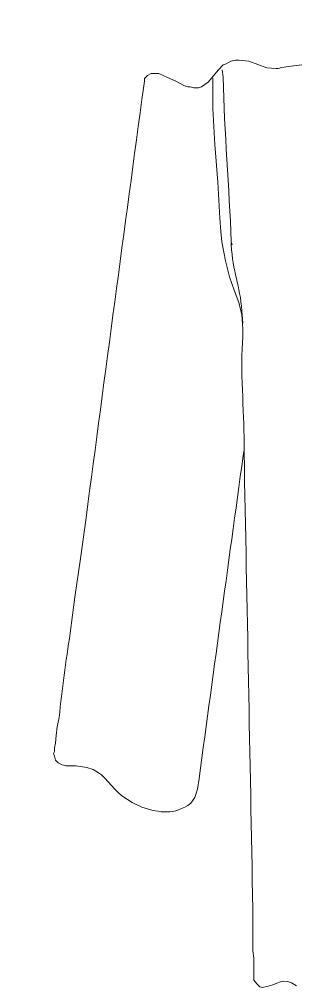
# Model space of a CAD drawing. Extents: x 0 to 593, y 0 to 274.
# Drawn here: x 475.47 to 481.96, y 79.94 to 102.66 of the extents above; entities that cross this region are included whole.
import ezdxf

# ---------------------------------------------------------------- set-up
doc = ezdxf.new("R2010")
doc.units = 0
doc.header["$LTSCALE"] = 0.3
doc.header["$MEASUREMENT"] = 0
doc.layers.add('1', color=1, linetype='CONTINUOUS')

msp = doc.modelspace()

# ---------------------------------------------------------------- linework, layer by layer
at = {"layer": '1', "color": 41, "lineweight": 13}
for points in [[(482.086, 101.591), (481.775, 101.546), (481.62, 101.523), (481.531, 101.501), (481.487, 101.501), (481.265, 101.522), (480.842, 101.677), (480.62, 101.698), (480.531, 101.698), (480.421, 101.676), (480.31, 101.609), (480.243, 101.586), (480.132, 101.475), (479.889, 101.186), (479.734, 101.074), (479.667, 101.052), (479.556, 101.052), (479.467, 101.074), (479.423, 101.074), (479.334, 101.096), (479.134, 101.206), (478.934, 101.294), (478.734, 101.383), (478.556, 101.382), (478.467, 101.338), (478.401, 101.271), (478.401, 101.204), (478.379, 101.093, 0.00049), (477.028, 90.964), (476.897, 90.009), (476.766, 89.099), (476.657, 88.254, 0.011858), (476.396, 86.278), (476.352, 86.055), (476.33, 85.856), (476.308, 85.678), (476.286, 85.567), (476.287, 85.478), (476.265, 85.433), (476.287, 85.367), (476.309, 85.278), (476.376, 85.212), (476.465, 85.168), (476.554, 85.146), (476.798, 85.146), (477.043, 85.102), (477.198, 85.058)], [(479.487, 84.265), (479.576, 84.398), (479.642, 84.598, -0.000463), (480.71, 92.417), (480.732, 92.55), (480.732, 92.617), (480.732, 92.484, -0.000135), (480.937, 81.781), (480.939, 80.804), (480.962, 80.627), (480.963, 80.116), (481.03, 80.027), (481.097, 79.961), (481.163, 79.939)]]:
    msp.add_lwpolyline(points, format="xyb", dxfattribs=at)
for points in [[(480.244, 101.298), (480.221, 101.475)], [(480.703, 95.215), (480.703, 95.392), (480.68, 95.725), (480.612, 96.014), (480.501, 96.302), (480.389, 96.613), (480.299, 96.99), (480.254, 97.19), (480.209, 97.434), (480.186, 97.678), (480.163, 97.989), (480.117, 98.833), (480.048, 99.721), (480.001, 100.564), (480, 101.275)], [(480.431, 97.368), (480.431, 97.412), (480.431, 97.39), (480.454, 97.368), (480.431, 97.435)], [(480.702, 95.526), (480.679, 95.814)], [(480.732, 92.617), (480.732, 92.706)], [(477.866, 84.438), (478.11, 84.283), (478.333, 84.173)]]:
    msp.add_lwpolyline(points, dxfattribs=at)
for points in [[(480.431, 97.435), (480.384, 98.721), (480.266, 100.009), (480.244, 101.298)], [(480.679, 95.814), (480.639, 96.419), (480.463, 96.728), (480.431, 97.368)], [(480.732, 92.706), (480.737, 93.501), (480.631, 94.434), (480.703, 95.215)], [(477.198, 85.058), (477.478, 84.914), (477.627, 84.632), (477.866, 84.438)], [(478.333, 84.173), (478.779, 84.037), (479.081, 83.978), (479.487, 84.265)], [(481.163, 79.939), (481.56, 80.006), (481.616, 80.219), (481.963, 79.985)]]:
    msp.add_open_spline(points, degree=3, dxfattribs=at)

doc.saveas('drawing.dxf')
